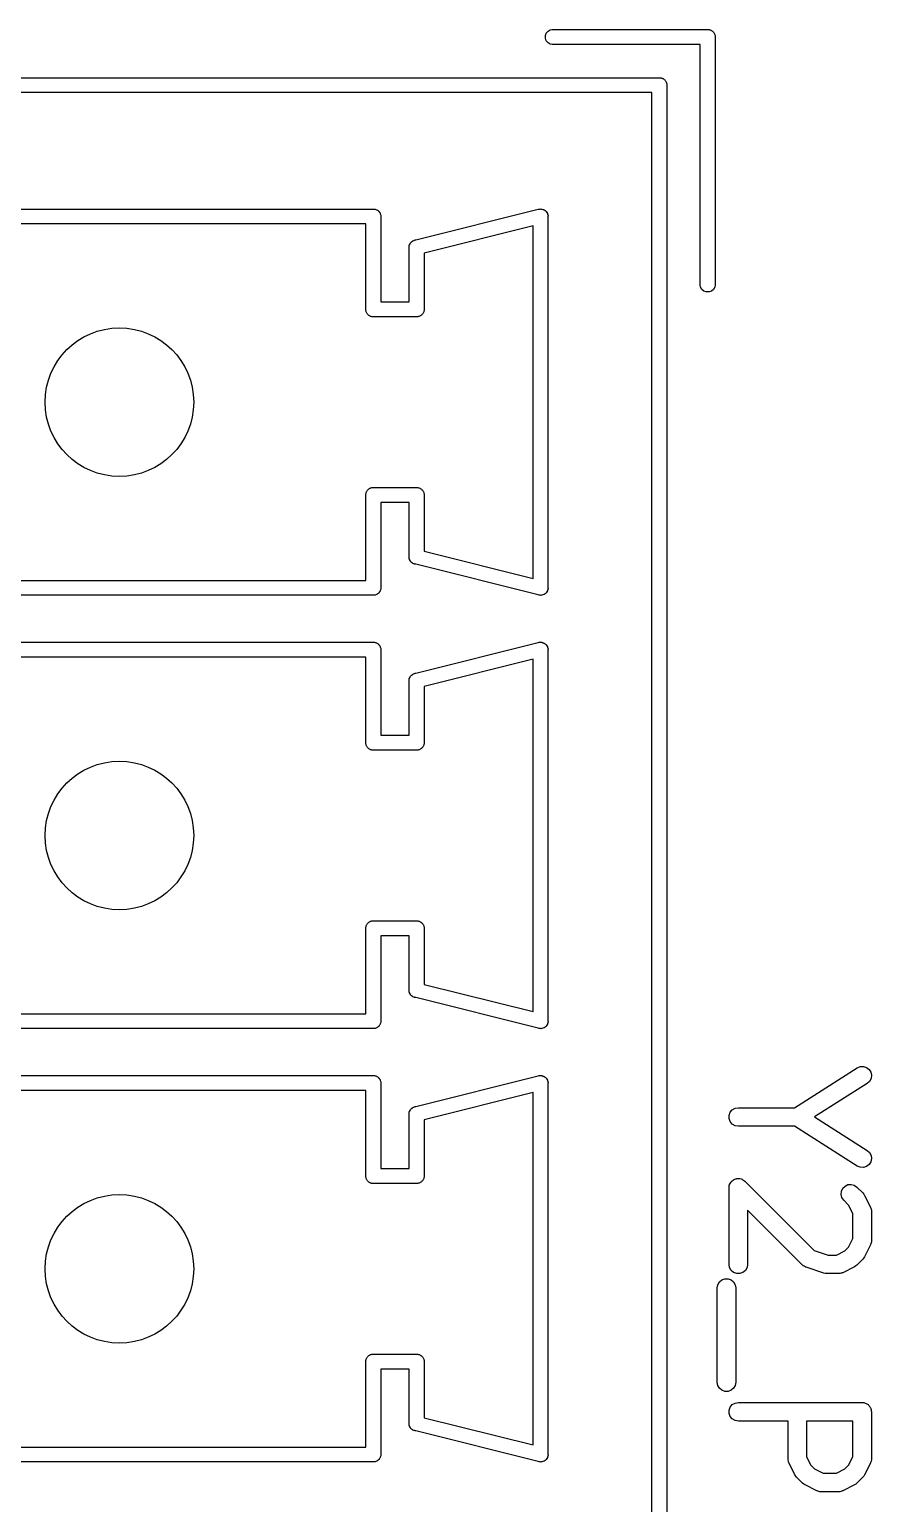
# Model space of a CAD drawing. Extents: x 84 to 159, y -171 to -32.
# Drawn here: x 105.7 to 112.5, y -87.25 to -75.35 of the extents above; entities that cross this region are included whole.
import ezdxf

# ---------------------------------------------------------------- set-up
doc = ezdxf.new("R2010")
doc.units = 0
doc.header["$MEASUREMENT"] = 0
doc.layers.add('BLACK', color=7, linetype='CONTINUOUS')

msp = doc.modelspace()

# ---------------------------------------------------------------- linework, layer by layer
at = {"layer": 'BLACK', "linetype": 'CONTINUOUS'}
for p, q in [((109.873, -75.3785), (109.887, -75.3623)), ((109.887, -75.3623), (109.905, -75.3517)), ((109.905, -75.3517), (109.921, -75.349)), ((109.921, -75.349), (111.181, -75.349)), ((111.181, -75.349), (111.187, -75.349)), ((111.181, -75.349), (111.181, -75.349)), ((111.187, -75.349), (111.192, -75.3508)), ((111.192, -75.3508), (111.197, -75.3517)), ((111.197, -75.3517), (111.201, -75.3544)), ((111.201, -75.3544), (111.206, -75.3562)), ((111.206, -75.3562), (111.211, -75.3597)), ((111.211, -75.3597), (111.215, -75.3623)), ((111.215, -75.3623), (111.219, -75.3664)), ((109.866, -75.3984), (109.873, -75.3785)), ((109.866, -75.4196), (109.866, -75.3984)), ((109.873, -75.4395), (109.866, -75.4196)), ((109.887, -75.4557), (109.873, -75.4395)), ((109.905, -75.4663), (109.887, -75.4557)), ((109.921, -75.469), (109.905, -75.4663)), ((111.116, -75.469), (109.921, -75.469)), ((111.116, -77.4142), (111.116, -75.469)), ((111.219, -75.3664), (111.223, -75.3698)), ((111.223, -75.3698), (111.225, -75.3745)), ((111.225, -75.3745), (111.229, -75.3785)), ((111.229, -75.3785), (111.231, -75.3835)), ((111.231, -75.3835), (111.233, -75.3882)), ((111.233, -75.3882), (111.234, -75.3934)), ((111.234, -75.3934), (111.236, -75.3984)), ((111.236, -75.3984), (111.236, -75.4037)), ((111.236, -75.4037), (111.236, -75.4038)), ((111.236, -75.4038), (111.236, -77.4142)), ((103.311, -75.739), (110.791, -75.739)), ((110.791, -75.739), (110.797, -75.739)), ((110.791, -75.739), (110.791, -75.739)), ((110.797, -75.739), (110.802, -75.7408)), ((110.802, -75.7408), (110.807, -75.7417)), ((110.807, -75.7417), (110.811, -75.7444)), ((110.811, -75.7444), (110.816, -75.7462)), ((110.816, -75.7462), (110.821, -75.7497)), ((110.821, -75.7497), (110.825, -75.7523)), ((110.825, -75.7523), (110.829, -75.7564)), ((110.829, -75.7564), (110.833, -75.7598)), ((110.833, -75.7598), (110.835, -75.7645)), ((110.835, -75.7645), (110.839, -75.7685)), ((110.839, -75.7685), (110.841, -75.7735)), ((110.841, -75.7735), (110.843, -75.7782)), ((110.843, -75.7782), (110.844, -75.7834)), ((110.844, -75.7834), (110.846, -75.7884)), ((110.846, -75.7884), (110.846, -75.7937)), ((110.846, -75.7937), (110.846, -75.7938)), ((110.846, -75.7938), (110.846, -105.424)), ((110.726, -75.859), (103.376, -75.859)), ((110.726, -105.359), (110.726, -75.859)), ((104.171, -76.799), (108.481, -76.799)), ((108.481, -76.799), (108.481, -76.799)), ((108.481, -76.799), (108.487, -76.799)), ((108.487, -76.799), (108.492, -76.8008)), ((108.492, -76.8008), (108.497, -76.8017)), ((108.497, -76.8017), (108.501, -76.8044)), ((108.501, -76.8044), (108.506, -76.8062)), ((108.506, -76.8062), (108.511, -76.8097)), ((108.511, -76.8097), (108.515, -76.8123)), ((108.515, -76.8123), (108.519, -76.8164)), ((108.519, -76.8164), (108.523, -76.8198)), ((108.523, -76.8198), (108.525, -76.8245)), ((108.525, -76.8245), (108.529, -76.8285)), ((108.529, -76.8285), (108.531, -76.8335)), ((108.531, -76.8335), (108.533, -76.8382)), ((108.533, -76.8382), (108.534, -76.8434)), ((108.534, -76.8434), (108.536, -76.8484)), ((108.536, -76.8484), (108.536, -76.8537)), ((108.536, -76.8537), (108.536, -76.8538)), ((108.536, -76.8538), (108.536, -77.549)), ((108.819, -77.049), (109.808, -76.8015)), ((109.808, -76.8015), (109.815, -76.799)), ((109.815, -76.799), (109.824, -76.799)), ((109.824, -76.799), (109.832, -76.7984)), ((109.832, -76.7984), (109.834, -76.799)), ((109.834, -76.799), (109.837, -76.799)), ((109.837, -76.799), (109.845, -76.8019)), ((109.845, -76.8019), (109.853, -76.8042)), ((109.853, -76.8042), (109.854, -76.8055)), ((109.854, -76.8055), (109.856, -76.8062)), ((109.856, -76.8062), (109.863, -76.8117)), ((109.863, -76.8117), (109.87, -76.8167)), ((109.87, -76.8167), (109.871, -76.8184)), ((109.871, -76.8184), (109.873, -76.8198)), ((109.873, -76.8198), (109.877, -76.8272)), ((109.877, -76.8272), (109.882, -76.8342)), ((109.882, -76.8342), (109.882, -76.8363)), ((109.882, -76.8363), (109.883, -76.8382)), ((109.883, -76.8382), (109.885, -76.8465)), ((109.885, -76.8465), (109.887, -76.8547)), ((109.887, -76.8547), (109.886, -76.8621)), ((109.886, -76.8621), (109.886, -79.8559)), ((108.416, -76.919), (104.236, -76.919)), ((108.416, -77.5984), (108.416, -76.919)), ((109.766, -76.9358), (108.886, -77.1558)), ((109.766, -79.7822), (109.766, -76.9358)), ((108.765, -77.1133), (108.766, -77.1059)), ((108.766, -77.1164), (108.765, -77.1133)), ((108.766, -77.1038), (108.767, -77.1007)), ((108.766, -77.1059), (108.766, -77.1038)), ((108.766, -77.549), (108.766, -77.1164)), ((108.767, -77.0922), (108.768, -77.0903)), ((108.767, -77.1007), (108.767, -77.0922)), ((108.768, -77.0903), (108.769, -77.0882)), ((108.769, -77.0882), (108.773, -77.0808)), ((108.773, -77.0808), (108.777, -77.0732)), ((108.777, -77.0732), (108.778, -77.0717)), ((108.778, -77.0717), (108.779, -77.0698)), ((108.779, -77.0698), (108.786, -77.0644)), ((108.786, -77.0644), (108.792, -77.0585)), ((108.792, -77.0585), (108.794, -77.0576)), ((108.794, -77.0576), (108.796, -77.0562)), ((108.796, -77.0562), (108.803, -77.0533)), ((108.803, -77.0533), (108.806, -77.0521)), ((108.806, -77.0521), (108.808, -77.0515)), ((108.808, -77.0515), (108.815, -77.049)), ((108.815, -77.049), (108.819, -77.049)), ((108.886, -77.1558), (108.886, -77.6142)), ((111.119, -77.4298), (111.116, -77.4142)), ((111.129, -77.4482), (111.119, -77.4298)), ((111.146, -77.4618), (111.129, -77.4482)), ((111.165, -77.469), (111.146, -77.4618)), ((111.187, -77.469), (111.165, -77.469)), ((111.206, -77.4618), (111.187, -77.469)), ((111.223, -77.4482), (111.206, -77.4618)), ((111.233, -77.4298), (111.223, -77.4482)), ((111.236, -77.4142), (111.233, -77.4298)), ((108.416, -77.6196), (108.416, -77.5984)), ((108.418, -77.6246), (108.416, -77.6196)), ((108.419, -77.6298), (108.418, -77.6246)), ((108.536, -77.549), (108.766, -77.549)), ((108.884, -77.6246), (108.883, -77.6298)), ((108.886, -77.6196), (108.884, -77.6246)), ((108.886, -77.6142), (108.886, -77.6143)), ((108.886, -77.6143), (108.886, -77.6196)), ((108.421, -77.6345), (108.419, -77.6298)), ((108.423, -77.6395), (108.421, -77.6345)), ((108.427, -77.6435), (108.423, -77.6395)), ((108.429, -77.6482), (108.427, -77.6435)), ((108.433, -77.6516), (108.429, -77.6482)), ((108.437, -77.6557), (108.433, -77.6516)), ((108.441, -77.6583), (108.437, -77.6557)), ((108.446, -77.6618), (108.441, -77.6583)), ((108.451, -77.6636), (108.446, -77.6618)), ((108.455, -77.6663), (108.451, -77.6636)), ((108.46, -77.6672), (108.455, -77.6663)), ((108.465, -77.669), (108.46, -77.6672)), ((108.471, -77.669), (108.465, -77.669)), ((108.831, -77.669), (108.471, -77.669)), ((108.471, -77.669), (108.471, -77.669)), ((108.837, -77.669), (108.831, -77.669)), ((108.831, -77.669), (108.831, -77.669)), ((108.842, -77.6672), (108.837, -77.669)), ((108.847, -77.6663), (108.842, -77.6672)), ((108.851, -77.6636), (108.847, -77.6663)), ((108.856, -77.6618), (108.851, -77.6636)), ((108.861, -77.6583), (108.856, -77.6618)), ((108.865, -77.6557), (108.861, -77.6583)), ((108.869, -77.6516), (108.865, -77.6557)), ((108.873, -77.6482), (108.869, -77.6516)), ((108.875, -77.6435), (108.873, -77.6482)), ((108.879, -77.6395), (108.875, -77.6435)), ((108.881, -77.6345), (108.879, -77.6395)), ((108.883, -77.6298), (108.881, -77.6345)), ((108.446, -79.0562), (108.451, -79.0544)), ((108.451, -79.0544), (108.455, -79.0517)), ((108.455, -79.0517), (108.46, -79.0508)), ((108.46, -79.0508), (108.465, -79.049)), ((108.465, -79.049), (108.471, -79.049)), ((108.471, -79.049), (108.471, -79.049)), ((108.471, -79.049), (108.831, -79.049)), ((108.831, -79.049), (108.831, -79.049)), ((108.831, -79.049), (108.837, -79.049)), ((108.837, -79.049), (108.842, -79.0508)), ((108.842, -79.0508), (108.847, -79.0517)), ((108.847, -79.0517), (108.851, -79.0544)), ((108.851, -79.0544), (108.856, -79.0562)), ((108.416, -79.0984), (108.418, -79.0934)), ((108.416, -79.1037), (108.416, -79.0984)), ((108.416, -79.1038), (108.416, -79.1037)), ((108.416, -79.799), (108.416, -79.1038)), ((108.418, -79.0934), (108.419, -79.0882)), ((108.419, -79.0882), (108.421, -79.0835)), ((108.421, -79.0835), (108.423, -79.0785)), ((108.423, -79.0785), (108.427, -79.0745)), ((108.427, -79.0745), (108.429, -79.0698)), ((108.429, -79.0698), (108.433, -79.0664)), ((108.433, -79.0664), (108.437, -79.0623)), ((108.437, -79.0623), (108.441, -79.0597)), ((108.441, -79.0597), (108.446, -79.0562)), ((108.766, -79.169), (108.536, -79.169)), ((108.536, -79.169), (108.536, -79.8642)), ((108.766, -79.6016), (108.766, -79.169)), ((108.856, -79.0562), (108.861, -79.0597)), ((108.861, -79.0597), (108.865, -79.0623)), ((108.865, -79.0623), (108.869, -79.0664)), ((108.869, -79.0664), (108.873, -79.0698)), ((108.873, -79.0698), (108.875, -79.0745)), ((108.875, -79.0745), (108.879, -79.0785)), ((108.879, -79.0785), (108.881, -79.0835)), ((108.881, -79.0835), (108.883, -79.0882)), ((108.883, -79.0882), (108.884, -79.0934)), ((108.884, -79.0934), (108.886, -79.0984)), ((108.886, -79.0984), (108.886, -79.1037)), ((108.886, -79.1037), (108.886, -79.1038)), ((108.886, -79.1038), (108.886, -79.5622)), ((108.765, -79.6047), (108.766, -79.6016)), ((108.766, -79.6121), (108.765, -79.6047)), ((108.766, -79.6142), (108.766, -79.6121)), ((108.767, -79.6173), (108.766, -79.6142)), ((108.767, -79.6258), (108.767, -79.6173)), ((108.768, -79.6277), (108.767, -79.6258)), ((108.769, -79.6298), (108.768, -79.6277)), ((108.773, -79.6372), (108.769, -79.6298)), ((108.777, -79.6448), (108.773, -79.6372)), ((108.778, -79.6463), (108.777, -79.6448)), ((108.779, -79.6482), (108.778, -79.6463)), ((108.786, -79.6536), (108.779, -79.6482)), ((108.886, -79.5622), (109.766, -79.7822)), ((108.792, -79.6595), (108.786, -79.6536)), ((108.794, -79.6604), (108.792, -79.6595)), ((108.796, -79.6618), (108.794, -79.6604)), ((108.804, -79.6647), (108.796, -79.6618)), ((108.806, -79.6659), (108.804, -79.6647)), ((108.808, -79.6665), (108.806, -79.6659)), ((108.815, -79.669), (108.808, -79.6665)), ((108.819, -79.669), (108.815, -79.669)), ((109.808, -79.9165), (108.819, -79.669)), ((104.236, -79.799), (108.416, -79.799)), ((108.531, -79.8845), (108.529, -79.8895)), ((108.533, -79.8798), (108.531, -79.8845)), ((108.534, -79.8746), (108.533, -79.8798)), ((108.536, -79.8696), (108.534, -79.8746)), ((108.536, -79.8642), (108.536, -79.8643)), ((108.536, -79.8643), (108.536, -79.8696)), ((109.882, -79.8838), (109.877, -79.8908)), ((109.883, -79.8798), (109.882, -79.8817)), ((109.882, -79.8817), (109.882, -79.8838)), ((109.885, -79.8715), (109.883, -79.8798)), ((109.887, -79.8633), (109.885, -79.8715)), ((109.886, -79.8559), (109.887, -79.8633)), ((108.481, -79.919), (104.171, -79.919)), ((108.487, -79.919), (108.481, -79.919)), ((108.481, -79.919), (108.481, -79.919)), ((108.492, -79.9172), (108.487, -79.919)), ((108.497, -79.9163), (108.492, -79.9172)), ((108.501, -79.9136), (108.497, -79.9163)), ((108.506, -79.9118), (108.501, -79.9136)), ((108.511, -79.9083), (108.506, -79.9118)), ((108.515, -79.9057), (108.511, -79.9083)), ((108.519, -79.9016), (108.515, -79.9057)), ((108.523, -79.8982), (108.519, -79.9016)), ((108.525, -79.8935), (108.523, -79.8982)), ((108.529, -79.8895), (108.525, -79.8935)), ((109.815, -79.919), (109.808, -79.9165)), ((109.824, -79.919), (109.815, -79.919)), ((109.832, -79.9196), (109.824, -79.919)), ((109.834, -79.919), (109.832, -79.9196)), ((109.837, -79.919), (109.834, -79.919)), ((109.845, -79.9161), (109.837, -79.919)), ((109.853, -79.9138), (109.845, -79.9161)), ((109.854, -79.9125), (109.853, -79.9138)), ((109.856, -79.9118), (109.854, -79.9125)), ((109.863, -79.9063), (109.856, -79.9118)), ((109.87, -79.9013), (109.863, -79.9063)), ((109.871, -79.8996), (109.87, -79.9013)), ((109.873, -79.8982), (109.871, -79.8996)), ((109.877, -79.8908), (109.873, -79.8982)), ((104.171, -80.299), (108.481, -80.299)), ((108.481, -80.299), (108.481, -80.299)), ((108.481, -80.299), (108.487, -80.299)), ((108.487, -80.299), (108.492, -80.3008)), ((108.492, -80.3008), (108.497, -80.3017)), ((108.497, -80.3017), (108.501, -80.3044)), ((108.501, -80.3044), (108.506, -80.3062)), ((108.506, -80.3062), (108.511, -80.3097)), ((108.511, -80.3097), (108.515, -80.3123)), ((108.515, -80.3123), (108.519, -80.3164)), ((108.519, -80.3164), (108.523, -80.3198)), ((108.523, -80.3198), (108.525, -80.3245)), ((108.525, -80.3245), (108.529, -80.3285)), ((108.529, -80.3285), (108.531, -80.3335)), ((108.531, -80.3335), (108.533, -80.3382)), ((108.533, -80.3382), (108.534, -80.3434)), ((108.534, -80.3434), (108.536, -80.3484)), ((108.536, -80.3484), (108.536, -80.3537)), ((108.536, -80.3537), (108.536, -80.3538)), ((108.536, -80.3538), (108.536, -81.049)), ((108.819, -80.549), (109.808, -80.3015)), ((109.808, -80.3015), (109.815, -80.299)), ((109.815, -80.299), (109.824, -80.299)), ((109.824, -80.299), (109.832, -80.2984)), ((109.832, -80.2984), (109.834, -80.299)), ((109.834, -80.299), (109.837, -80.299)), ((109.837, -80.299), (109.845, -80.3019)), ((109.845, -80.3019), (109.853, -80.3042)), ((109.853, -80.3042), (109.854, -80.3055)), ((109.854, -80.3055), (109.856, -80.3062)), ((109.856, -80.3062), (109.863, -80.3117)), ((109.863, -80.3117), (109.87, -80.3167)), ((109.87, -80.3167), (109.871, -80.3184)), ((109.871, -80.3184), (109.873, -80.3198)), ((109.873, -80.3198), (109.877, -80.3272)), ((109.877, -80.3272), (109.882, -80.3342)), ((109.882, -80.3342), (109.882, -80.3363)), ((109.882, -80.3363), (109.883, -80.3382)), ((109.883, -80.3382), (109.885, -80.3465)), ((109.885, -80.3465), (109.887, -80.3547)), ((109.887, -80.3547), (109.886, -80.3621)), ((109.886, -80.3621), (109.886, -83.3559)), ((108.416, -80.419), (104.236, -80.419)), ((108.416, -81.0984), (108.416, -80.419)), ((109.766, -80.4358), (108.886, -80.6558)), ((109.766, -83.2822), (109.766, -80.4358)), ((108.766, -80.6038), (108.767, -80.6007)), ((108.767, -80.5922), (108.768, -80.5903)), ((108.767, -80.6007), (108.767, -80.5922)), ((108.768, -80.5903), (108.769, -80.5882)), ((108.769, -80.5882), (108.773, -80.5808)), ((108.773, -80.5808), (108.777, -80.5732)), ((108.777, -80.5732), (108.778, -80.5717)), ((108.778, -80.5717), (108.779, -80.5698)), ((108.779, -80.5698), (108.786, -80.5644)), ((108.786, -80.5644), (108.792, -80.5585)), ((108.792, -80.5585), (108.794, -80.5576)), ((108.794, -80.5576), (108.796, -80.5562)), ((108.796, -80.5562), (108.803, -80.5533)), ((108.803, -80.5533), (108.806, -80.5521)), ((108.806, -80.5521), (108.808, -80.5515)), ((108.808, -80.5515), (108.815, -80.549)), ((108.815, -80.549), (108.819, -80.549)), ((108.765, -80.6133), (108.766, -80.6059)), ((108.766, -80.6164), (108.765, -80.6133)), ((108.766, -80.6059), (108.766, -80.6038)), ((108.766, -81.049), (108.766, -80.6164)), ((108.886, -80.6558), (108.886, -81.1142)), ((108.536, -81.049), (108.766, -81.049)), ((108.416, -81.1196), (108.416, -81.0984)), ((108.418, -81.1246), (108.416, -81.1196)), ((108.419, -81.1298), (108.418, -81.1246)), ((108.421, -81.1345), (108.419, -81.1298)), ((108.423, -81.1395), (108.421, -81.1345)), ((108.427, -81.1435), (108.423, -81.1395)), ((108.429, -81.1482), (108.427, -81.1435)), ((108.433, -81.1516), (108.429, -81.1482)), ((108.437, -81.1557), (108.433, -81.1516)), ((108.441, -81.1583), (108.437, -81.1557)), ((108.446, -81.1618), (108.441, -81.1583)), ((108.451, -81.1636), (108.446, -81.1618)), ((108.455, -81.1663), (108.451, -81.1636)), ((108.46, -81.1672), (108.455, -81.1663)), ((108.465, -81.169), (108.46, -81.1672)), ((108.471, -81.169), (108.465, -81.169)), ((108.831, -81.169), (108.471, -81.169)), ((108.471, -81.169), (108.471, -81.169)), ((108.837, -81.169), (108.831, -81.169)), ((108.831, -81.169), (108.831, -81.169)), ((108.842, -81.1672), (108.837, -81.169)), ((108.847, -81.1663), (108.842, -81.1672)), ((108.851, -81.1636), (108.847, -81.1663)), ((108.856, -81.1618), (108.851, -81.1636)), ((108.861, -81.1583), (108.856, -81.1618)), ((108.865, -81.1557), (108.861, -81.1583)), ((108.869, -81.1516), (108.865, -81.1557)), ((108.873, -81.1482), (108.869, -81.1516)), ((108.875, -81.1435), (108.873, -81.1482)), ((108.879, -81.1395), (108.875, -81.1435)), ((108.881, -81.1345), (108.879, -81.1395)), ((108.883, -81.1298), (108.881, -81.1345)), ((108.884, -81.1246), (108.883, -81.1298)), ((108.886, -81.1196), (108.884, -81.1246)), ((108.886, -81.1142), (108.886, -81.1143)), ((108.886, -81.1143), (108.886, -81.1196)), ((108.416, -82.5984), (108.418, -82.5934)), ((108.416, -82.6037), (108.416, -82.5984)), ((108.416, -82.6038), (108.416, -82.6037)), ((108.416, -83.299), (108.416, -82.6038)), ((108.418, -82.5934), (108.419, -82.5882)), ((108.419, -82.5882), (108.421, -82.5835)), ((108.421, -82.5835), (108.423, -82.5785)), ((108.423, -82.5785), (108.427, -82.5745)), ((108.427, -82.5745), (108.429, -82.5698)), ((108.429, -82.5698), (108.433, -82.5664)), ((108.433, -82.5664), (108.437, -82.5623)), ((108.437, -82.5623), (108.441, -82.5597)), ((108.441, -82.5597), (108.446, -82.5562)), ((108.446, -82.5562), (108.451, -82.5544)), ((108.451, -82.5544), (108.455, -82.5517)), ((108.455, -82.5517), (108.46, -82.5508)), ((108.46, -82.5508), (108.465, -82.549)), ((108.465, -82.549), (108.471, -82.549)), ((108.471, -82.549), (108.471, -82.549)), ((108.471, -82.549), (108.831, -82.549)), ((108.831, -82.549), (108.831, -82.549)), ((108.831, -82.549), (108.837, -82.549)), ((108.837, -82.549), (108.842, -82.5508)), ((108.842, -82.5508), (108.847, -82.5517)), ((108.847, -82.5517), (108.851, -82.5544)), ((108.851, -82.5544), (108.856, -82.5562)), ((108.856, -82.5562), (108.861, -82.5597)), ((108.861, -82.5597), (108.865, -82.5623)), ((108.865, -82.5623), (108.869, -82.5664)), ((108.869, -82.5664), (108.873, -82.5698)), ((108.873, -82.5698), (108.875, -82.5745)), ((108.875, -82.5745), (108.879, -82.5785)), ((108.879, -82.5785), (108.881, -82.5835)), ((108.881, -82.5835), (108.883, -82.5882)), ((108.883, -82.5882), (108.884, -82.5934)), ((108.884, -82.5934), (108.886, -82.5984)), ((108.886, -82.5984), (108.886, -82.6037)), ((108.886, -82.6037), (108.886, -82.6038)), ((108.886, -82.6038), (108.886, -83.0622)), ((108.766, -82.669), (108.536, -82.669)), ((108.536, -82.669), (108.536, -83.3642)), ((108.766, -83.1016), (108.766, -82.669)), ((108.765, -83.1047), (108.766, -83.1016)), ((108.886, -83.0622), (109.766, -83.2822)), ((108.766, -83.1121), (108.765, -83.1047)), ((108.766, -83.1142), (108.766, -83.1121)), ((108.767, -83.1173), (108.766, -83.1142)), ((108.767, -83.1258), (108.767, -83.1173)), ((108.768, -83.1277), (108.767, -83.1258)), ((108.769, -83.1298), (108.768, -83.1277)), ((108.773, -83.1372), (108.769, -83.1298)), ((108.777, -83.1448), (108.773, -83.1372)), ((108.778, -83.1463), (108.777, -83.1448)), ((108.779, -83.1482), (108.778, -83.1463)), ((108.786, -83.1536), (108.779, -83.1482)), ((108.792, -83.1595), (108.786, -83.1536)), ((108.794, -83.1604), (108.792, -83.1595)), ((108.796, -83.1618), (108.794, -83.1604)), ((108.804, -83.1647), (108.796, -83.1618)), ((108.806, -83.1659), (108.804, -83.1647)), ((108.808, -83.1665), (108.806, -83.1659)), ((108.815, -83.169), (108.808, -83.1665)), ((108.819, -83.169), (108.815, -83.169)), ((109.808, -83.4165), (108.819, -83.169)), ((104.236, -83.299), (108.416, -83.299)), ((108.481, -83.419), (104.171, -83.419)), ((108.487, -83.419), (108.481, -83.419)), ((108.481, -83.419), (108.481, -83.419)), ((108.492, -83.4172), (108.487, -83.419)), ((108.497, -83.4163), (108.492, -83.4172)), ((108.501, -83.4136), (108.497, -83.4163)), ((108.506, -83.4118), (108.501, -83.4136)), ((108.511, -83.4083), (108.506, -83.4118)), ((108.515, -83.4057), (108.511, -83.4083)), ((108.519, -83.4016), (108.515, -83.4057)), ((108.523, -83.3982), (108.519, -83.4016)), ((108.525, -83.3935), (108.523, -83.3982)), ((108.529, -83.3895), (108.525, -83.3935)), ((108.531, -83.3845), (108.529, -83.3895)), ((108.533, -83.3798), (108.531, -83.3845)), ((108.534, -83.3746), (108.533, -83.3798)), ((108.536, -83.3696), (108.534, -83.3746)), ((108.536, -83.3642), (108.536, -83.3643)), ((108.536, -83.3643), (108.536, -83.3696)), ((109.815, -83.419), (109.808, -83.4165)), ((109.824, -83.419), (109.815, -83.419)), ((109.832, -83.4196), (109.824, -83.419)), ((109.834, -83.419), (109.832, -83.4196)), ((109.837, -83.419), (109.834, -83.419)), ((109.845, -83.4161), (109.837, -83.419)), ((109.853, -83.4138), (109.845, -83.4161)), ((109.854, -83.4125), (109.853, -83.4138)), ((109.856, -83.4118), (109.854, -83.4125)), ((109.863, -83.4063), (109.856, -83.4118)), ((109.87, -83.4013), (109.863, -83.4063)), ((109.871, -83.3996), (109.87, -83.4013)), ((109.873, -83.3982), (109.871, -83.3996)), ((109.877, -83.3908), (109.873, -83.3982)), ((109.882, -83.3838), (109.877, -83.3908)), ((109.883, -83.3798), (109.882, -83.3817)), ((109.882, -83.3817), (109.882, -83.3838)), ((109.885, -83.3715), (109.883, -83.3798)), ((109.887, -83.3633), (109.885, -83.3715)), ((109.886, -83.3559), (109.887, -83.3633)), ((104.171, -83.799), (108.481, -83.799)), ((108.481, -83.799), (108.481, -83.799)), ((108.481, -83.799), (108.487, -83.799)), ((108.487, -83.799), (108.492, -83.8008)), ((108.492, -83.8008), (108.497, -83.8017)), ((108.497, -83.8017), (108.501, -83.8044)), ((108.501, -83.8044), (108.506, -83.8062)), ((108.506, -83.8062), (108.511, -83.8097)), ((108.511, -83.8097), (108.515, -83.8123)), ((108.515, -83.8123), (108.519, -83.8164)), ((108.519, -83.8164), (108.523, -83.8198)), ((108.819, -84.049), (109.808, -83.8015)), ((109.808, -83.8015), (109.815, -83.799)), ((109.815, -83.799), (109.824, -83.799)), ((109.824, -83.799), (109.832, -83.7984)), ((109.832, -83.7984), (109.834, -83.799)), ((109.834, -83.799), (109.837, -83.799)), ((109.837, -83.799), (109.845, -83.8019)), ((109.845, -83.8019), (109.853, -83.8042)), ((109.853, -83.8042), (109.854, -83.8055)), ((109.854, -83.8055), (109.856, -83.8062)), ((109.856, -83.8062), (109.863, -83.8117)), ((109.863, -83.8117), (109.87, -83.8167)), ((109.87, -83.8167), (109.871, -83.8184)), ((111.878, -84.0578), (112.383, -83.7362)), ((112.383, -83.7362), (112.407, -83.7262)), ((112.407, -83.7262), (112.433, -83.7251)), ((112.433, -83.7251), (112.458, -83.733)), ((112.458, -83.733), (112.479, -83.7488)), ((112.479, -83.7488), (112.493, -83.7708)), ((112.493, -83.7708), (112.499, -83.7962)), ((112.499, -83.7962), (112.495, -83.8221)), ((108.416, -83.919), (104.236, -83.919)), ((108.416, -84.5984), (108.416, -83.919)), ((108.523, -83.8198), (108.525, -83.8245)), ((108.525, -83.8245), (108.529, -83.8285)), ((108.529, -83.8285), (108.531, -83.8335)), ((108.531, -83.8335), (108.533, -83.8382)), ((108.533, -83.8382), (108.534, -83.8434)), ((108.534, -83.8434), (108.536, -83.8484)), ((108.536, -83.8484), (108.536, -83.8537)), ((108.536, -83.8537), (108.536, -83.8538)), ((108.536, -83.8538), (108.536, -84.549)), ((109.766, -83.9358), (108.886, -84.1558)), ((109.766, -86.7822), (109.766, -83.9358)), ((109.871, -83.8184), (109.873, -83.8198)), ((109.873, -83.8198), (109.877, -83.8272)), ((109.877, -83.8272), (109.882, -83.8342)), ((109.882, -83.8342), (109.882, -83.8363)), ((109.882, -83.8363), (109.883, -83.8382)), ((109.883, -83.8382), (109.885, -83.8465)), ((109.885, -83.8465), (109.887, -83.8547)), ((109.887, -83.8547), (109.886, -83.8621)), ((109.886, -83.8621), (109.886, -86.8559)), ((112.464, -83.8627), (112.04, -84.1328)), ((112.483, -83.8452), (112.464, -83.8627)), ((112.495, -83.8221), (112.483, -83.8452)), ((108.796, -84.0562), (108.803, -84.0533)), ((108.803, -84.0533), (108.806, -84.0521)), ((108.806, -84.0521), (108.808, -84.0515)), ((108.808, -84.0515), (108.815, -84.049)), ((108.815, -84.049), (108.819, -84.049)), ((108.765, -84.1133), (108.766, -84.1059)), ((108.766, -84.1164), (108.765, -84.1133)), ((108.766, -84.1038), (108.767, -84.1007)), ((108.766, -84.1059), (108.766, -84.1038)), ((108.766, -84.549), (108.766, -84.1164)), ((108.767, -84.0922), (108.768, -84.0903)), ((108.767, -84.1007), (108.767, -84.0922)), ((108.768, -84.0903), (108.769, -84.0882)), ((108.769, -84.0882), (108.773, -84.0808)), ((108.773, -84.0808), (108.777, -84.0732)), ((108.777, -84.0732), (108.778, -84.0717)), ((108.778, -84.0717), (108.779, -84.0698)), ((108.779, -84.0698), (108.786, -84.0644)), ((108.786, -84.0644), (108.792, -84.0585)), ((108.792, -84.0585), (108.794, -84.0576)), ((108.794, -84.0576), (108.796, -84.0562)), ((108.886, -84.1558), (108.886, -84.6142)), ((111.35, -84.1198), (111.359, -84.0953)), ((111.35, -84.1458), (111.35, -84.1198)), ((111.359, -84.1703), (111.35, -84.1458)), ((111.359, -84.0953), (111.375, -84.0754)), ((111.375, -84.1903), (111.359, -84.1703)), ((111.375, -84.0754), (111.398, -84.0623)), ((111.398, -84.0623), (111.424, -84.0578)), ((111.424, -84.0578), (111.878, -84.0578)), ((112.04, -84.1328), (112.464, -84.4029)), ((111.398, -84.2033), (111.375, -84.1903)), ((111.424, -84.2078), (111.398, -84.2033)), ((111.878, -84.2078), (111.424, -84.2078)), ((112.383, -84.5294), (111.878, -84.2078)), ((112.464, -84.4029), (112.483, -84.4205)), ((112.407, -84.5394), (112.383, -84.5294)), ((112.479, -84.5168), (112.458, -84.5327)), ((112.493, -84.4948), (112.479, -84.5168)), ((112.483, -84.4205), (112.495, -84.4436)), ((112.499, -84.4694), (112.493, -84.4948)), ((112.495, -84.4436), (112.499, -84.4694)), ((108.416, -84.6196), (108.416, -84.5984)), ((108.418, -84.6246), (108.416, -84.6196)), ((108.419, -84.6298), (108.418, -84.6246)), ((108.421, -84.6345), (108.419, -84.6298)), ((108.423, -84.6395), (108.421, -84.6345)), ((108.427, -84.6435), (108.423, -84.6395)), ((108.429, -84.6482), (108.427, -84.6435)), ((108.433, -84.6516), (108.429, -84.6482)), ((108.536, -84.549), (108.766, -84.549)), ((108.873, -84.6482), (108.869, -84.6516)), ((108.875, -84.6435), (108.873, -84.6482)), ((108.879, -84.6395), (108.875, -84.6435)), ((108.881, -84.6345), (108.879, -84.6395)), ((108.883, -84.6298), (108.881, -84.6345)), ((108.884, -84.6246), (108.883, -84.6298)), ((108.886, -84.6196), (108.884, -84.6246)), ((108.886, -84.6142), (108.886, -84.6143)), ((108.886, -84.6143), (108.886, -84.6196)), ((111.366, -84.656), (111.374, -84.6497)), ((111.374, -84.6497), (111.381, -84.6428)), ((111.381, -84.6428), (111.384, -84.6414)), ((111.384, -84.6414), (111.386, -84.6393)), ((111.386, -84.6393), (111.395, -84.6359)), ((111.395, -84.6359), (111.404, -84.6318)), ((111.404, -84.6318), (111.407, -84.6315)), ((111.407, -84.6315), (111.411, -84.6304)), ((111.411, -84.6304), (111.42, -84.6304)), ((111.42, -84.6304), (111.43, -84.6295)), ((111.43, -84.6295), (111.433, -84.6304)), ((111.433, -84.6304), (111.437, -84.6304)), ((111.437, -84.6304), (111.446, -84.6337)), ((111.446, -84.6337), (111.455, -84.6363)), ((111.455, -84.6363), (111.458, -84.6382)), ((111.458, -84.6382), (111.461, -84.6393)), ((111.461, -84.6393), (111.469, -84.6456)), ((111.469, -84.6456), (111.477, -84.6512)), ((111.477, -84.6512), (112.036, -85.2101)), ((112.433, -84.5405), (112.407, -84.5394)), ((112.458, -84.5327), (112.433, -84.5405)), ((108.437, -84.6557), (108.433, -84.6516)), ((108.441, -84.6583), (108.437, -84.6557)), ((108.446, -84.6618), (108.441, -84.6583)), ((108.451, -84.6636), (108.446, -84.6618)), ((108.455, -84.6663), (108.451, -84.6636)), ((108.46, -84.6672), (108.455, -84.6663)), ((108.465, -84.669), (108.46, -84.6672)), ((108.471, -84.669), (108.465, -84.669)), ((108.831, -84.669), (108.471, -84.669)), ((108.471, -84.669), (108.471, -84.669)), ((108.837, -84.669), (108.831, -84.669)), ((108.831, -84.669), (108.831, -84.669)), ((108.842, -84.6672), (108.837, -84.669)), ((108.847, -84.6663), (108.842, -84.6672)), ((108.851, -84.6636), (108.847, -84.6663)), ((108.856, -84.6618), (108.851, -84.6636)), ((108.861, -84.6583), (108.856, -84.6618)), ((108.865, -84.6557), (108.861, -84.6583)), ((108.869, -84.6516), (108.865, -84.6557)), ((111.349, -84.7042), (111.35, -84.6946)), ((111.349, -85.3233), (111.349, -84.7042)), ((111.35, -84.6946), (111.351, -84.6848)), ((111.351, -84.6848), (111.353, -84.6818)), ((111.353, -84.6786), (111.358, -84.6701)), ((111.353, -84.6818), (111.353, -84.6786)), ((111.358, -84.6701), (111.362, -84.6612)), ((111.362, -84.6612), (111.365, -84.6589)), ((111.365, -84.6589), (111.366, -84.656)), ((112.254, -84.7584), (112.256, -84.7324)), ((112.26, -84.7836), (112.254, -84.7584)), ((112.256, -84.7324), (112.267, -84.7088)), ((112.267, -84.7088), (112.285, -84.6904)), ((112.285, -84.6904), (112.309, -84.6794)), ((112.309, -84.6794), (112.335, -84.6771)), ((112.335, -84.6771), (112.36, -84.6839)), ((112.36, -84.6839), (112.381, -84.6988)), ((112.381, -84.6988), (112.429, -84.7464)), ((112.429, -84.7464), (112.436, -84.7563)), ((112.436, -84.7563), (112.443, -84.7659)), ((112.443, -84.7659), (112.491, -84.8612)), ((111.942, -85.3287), (111.499, -84.8853)), ((111.499, -84.8853), (111.499, -85.3233)), ((112.275, -84.8049), (112.26, -84.7836)), ((112.314, -84.8439), (112.275, -84.8049)), ((112.349, -84.9124), (112.314, -84.8439)), ((112.491, -84.8612), (112.492, -84.8653)), ((112.492, -84.8653), (112.494, -84.8691)), ((112.494, -84.8691), (112.496, -84.8777)), ((112.496, -84.8777), (112.498, -84.8861)), ((112.498, -84.8861), (112.498, -84.8905)), ((112.349, -85.1151), (112.349, -84.9124)), ((112.498, -84.8905), (112.499, -84.8947)), ((112.499, -84.8947), (112.499, -85.1328)), ((112.314, -85.1836), (112.349, -85.1151)), ((112.036, -85.2101), (112.15, -85.2483)), ((112.215, -85.2483), (112.284, -85.214)), ((112.284, -85.214), (112.314, -85.1836)), ((112.491, -85.1663), (112.443, -85.2616)), ((112.492, -85.1622), (112.491, -85.1663)), ((112.494, -85.1585), (112.492, -85.1622)), ((112.496, -85.1498), (112.494, -85.1585)), ((112.498, -85.1414), (112.496, -85.1498)), ((112.499, -85.1328), (112.498, -85.1371)), ((112.498, -85.1371), (112.498, -85.1414)), ((111.353, -85.3489), (111.349, -85.3233)), ((111.366, -85.3715), (111.353, -85.3489)), ((111.494, -85.3489), (111.481, -85.3715)), ((111.499, -85.3233), (111.494, -85.3489)), ((111.946, -85.3312), (111.942, -85.3287)), ((111.948, -85.3344), (111.946, -85.3312)), ((111.956, -85.3386), (111.948, -85.3344)), ((111.963, -85.3436), (111.956, -85.3386)), ((111.968, -85.3448), (111.963, -85.3436)), ((111.971, -85.3468), (111.968, -85.3448)), ((112.114, -85.3944), (111.971, -85.3468)), ((112.15, -85.2483), (112.215, -85.2483)), ((112.362, -85.3427), (112.267, -85.3904)), ((112.372, -85.3356), (112.362, -85.3427)), ((112.381, -85.3287), (112.372, -85.3356)), ((112.429, -85.2811), (112.381, -85.3287)), ((112.436, -85.2712), (112.429, -85.2811)), ((112.443, -85.2616), (112.436, -85.2712)), ((111.258, -85.4881), (111.271, -85.4656)), ((111.271, -85.4656), (111.291, -85.4488)), ((111.291, -85.4488), (111.315, -85.4399)), ((111.315, -85.4399), (111.341, -85.4399)), ((111.341, -85.4399), (111.366, -85.4488)), ((111.386, -85.3882), (111.366, -85.3715)), ((111.366, -85.4488), (111.386, -85.4656)), ((111.411, -85.3971), (111.386, -85.3882)), ((111.386, -85.4656), (111.399, -85.4881)), ((111.437, -85.3971), (111.411, -85.3971)), ((111.461, -85.3882), (111.437, -85.3971)), ((111.481, -85.3715), (111.461, -85.3882)), ((112.126, -85.3962), (112.114, -85.3944)), ((112.138, -85.3983), (112.126, -85.3962)), ((112.233, -85.3983), (112.138, -85.3983)), ((112.237, -85.3975), (112.233, -85.3983)), ((112.242, -85.3978), (112.237, -85.3975)), ((112.25, -85.3953), (112.242, -85.3978)), ((112.259, -85.3938), (112.25, -85.3953)), ((112.263, -85.3916), (112.259, -85.3938)), ((112.267, -85.3904), (112.263, -85.3916)), ((111.253, -85.5138), (111.258, -85.4881)), ((111.253, -86.2757), (111.253, -85.5138)), ((111.399, -85.4881), (111.403, -85.5138)), ((111.403, -85.5138), (111.403, -86.2757)), ((108.421, -86.0835), (108.423, -86.0785)), ((108.423, -86.0785), (108.427, -86.0745)), ((108.427, -86.0745), (108.429, -86.0698)), ((108.429, -86.0698), (108.433, -86.0664)), ((108.433, -86.0664), (108.437, -86.0623)), ((108.437, -86.0623), (108.441, -86.0597)), ((108.441, -86.0597), (108.446, -86.0562)), ((108.446, -86.0562), (108.451, -86.0544)), ((108.451, -86.0544), (108.455, -86.0517)), ((108.455, -86.0517), (108.46, -86.0508)), ((108.46, -86.0508), (108.465, -86.049)), ((108.465, -86.049), (108.471, -86.049)), ((108.471, -86.049), (108.471, -86.049)), ((108.471, -86.049), (108.831, -86.049)), ((108.831, -86.049), (108.831, -86.049)), ((108.831, -86.049), (108.837, -86.049)), ((108.837, -86.049), (108.842, -86.0508)), ((108.842, -86.0508), (108.847, -86.0517)), ((108.847, -86.0517), (108.851, -86.0544)), ((108.851, -86.0544), (108.856, -86.0562)), ((108.856, -86.0562), (108.861, -86.0597)), ((108.861, -86.0597), (108.865, -86.0623)), ((108.865, -86.0623), (108.869, -86.0664)), ((108.869, -86.0664), (108.873, -86.0698)), ((108.873, -86.0698), (108.875, -86.0745)), ((108.875, -86.0745), (108.879, -86.0785)), ((108.879, -86.0785), (108.881, -86.0835)), ((108.416, -86.0984), (108.418, -86.0934)), ((108.416, -86.1037), (108.416, -86.0984)), ((108.416, -86.1038), (108.416, -86.1037)), ((108.416, -86.799), (108.416, -86.1038)), ((108.418, -86.0934), (108.419, -86.0882)), ((108.419, -86.0882), (108.421, -86.0835)), ((108.766, -86.169), (108.536, -86.169)), ((108.536, -86.169), (108.536, -86.8642)), ((108.766, -86.6016), (108.766, -86.169)), ((108.881, -86.0835), (108.883, -86.0882)), ((108.883, -86.0882), (108.884, -86.0934)), ((108.884, -86.0934), (108.886, -86.0984)), ((108.886, -86.0984), (108.886, -86.1037)), ((108.886, -86.1037), (108.886, -86.1038)), ((108.886, -86.1038), (108.886, -86.5622)), ((111.258, -86.3013), (111.253, -86.2757)), ((111.271, -86.3239), (111.258, -86.3013)), ((111.399, -86.3013), (111.386, -86.3239)), ((111.403, -86.2757), (111.399, -86.3013)), ((111.291, -86.3406), (111.271, -86.3239)), ((111.315, -86.3495), (111.291, -86.3406)), ((111.341, -86.3495), (111.315, -86.3495)), ((111.366, -86.3406), (111.341, -86.3495)), ((111.386, -86.3239), (111.366, -86.3406)), ((111.35, -86.5007), (111.359, -86.4763)), ((111.35, -86.5268), (111.35, -86.5007)), ((111.359, -86.5513), (111.35, -86.5268)), ((111.359, -86.4763), (111.375, -86.4563)), ((111.375, -86.5712), (111.359, -86.5513)), ((111.375, -86.4563), (111.398, -86.4433)), ((111.398, -86.4433), (111.424, -86.4388)), ((111.424, -86.4388), (112.424, -86.4388)), ((112.424, -86.4388), (112.43, -86.4399)), ((112.43, -86.4399), (112.437, -86.4399)), ((112.437, -86.4399), (112.443, -86.4421)), ((112.443, -86.4421), (112.449, -86.4433)), ((112.449, -86.4433), (112.455, -86.4466)), ((112.455, -86.4466), (112.461, -86.4488)), ((112.461, -86.4488), (112.466, -86.453)), ((112.466, -86.453), (112.472, -86.4563)), ((112.472, -86.4563), (112.476, -86.4613)), ((112.476, -86.4613), (112.481, -86.4656)), ((112.481, -86.4656), (112.484, -86.4712)), ((112.484, -86.4712), (112.489, -86.4763)), ((112.489, -86.4763), (112.491, -86.4824)), ((112.491, -86.4824), (112.494, -86.4881)), ((112.494, -86.4881), (112.495, -86.4946)), ((112.495, -86.4946), (112.497, -86.5007)), ((112.497, -86.5007), (112.497, -86.5073)), ((112.497, -86.5073), (112.499, -86.5138)), ((112.499, -86.5138), (112.499, -86.8947)), ((108.765, -86.6047), (108.766, -86.6016)), ((108.766, -86.6121), (108.765, -86.6047)), ((108.766, -86.6142), (108.766, -86.6121)), ((108.767, -86.6173), (108.766, -86.6142)), ((108.767, -86.6258), (108.767, -86.6173)), ((108.768, -86.6277), (108.767, -86.6258)), ((108.769, -86.6298), (108.768, -86.6277)), ((108.773, -86.6372), (108.769, -86.6298)), ((108.777, -86.6448), (108.773, -86.6372)), ((108.778, -86.6463), (108.777, -86.6448)), ((108.779, -86.6482), (108.778, -86.6463)), ((108.786, -86.6536), (108.779, -86.6482)), ((108.792, -86.6595), (108.786, -86.6536)), ((108.794, -86.6604), (108.792, -86.6595)), ((108.796, -86.6618), (108.794, -86.6604)), ((108.804, -86.6647), (108.796, -86.6618)), ((108.806, -86.6659), (108.804, -86.6647)), ((108.808, -86.6665), (108.806, -86.6659)), ((108.815, -86.669), (108.808, -86.6665)), ((108.819, -86.669), (108.815, -86.669)), ((109.808, -86.9165), (108.819, -86.669)), ((108.886, -86.5622), (109.766, -86.7822)), ((111.398, -86.5842), (111.375, -86.5712)), ((111.424, -86.5888), (111.398, -86.5842)), ((111.825, -86.5888), (111.424, -86.5888)), ((111.825, -86.8947), (111.825, -86.5888)), ((111.975, -86.5888), (111.975, -86.877)), ((112.349, -86.5888), (111.975, -86.5888)), ((112.349, -86.877), (112.349, -86.5888)), ((104.236, -86.799), (108.416, -86.799)), ((108.506, -86.9118), (108.501, -86.9136)), ((108.511, -86.9083), (108.506, -86.9118)), ((108.515, -86.9057), (108.511, -86.9083)), ((108.519, -86.9016), (108.515, -86.9057)), ((108.523, -86.8982), (108.519, -86.9016)), ((108.525, -86.8935), (108.523, -86.8982)), ((108.529, -86.8895), (108.525, -86.8935)), ((108.531, -86.8845), (108.529, -86.8895)), ((108.533, -86.8798), (108.531, -86.8845)), ((108.534, -86.8746), (108.533, -86.8798)), ((108.536, -86.8696), (108.534, -86.8746)), ((108.536, -86.8642), (108.536, -86.8643)), ((108.536, -86.8643), (108.536, -86.8696)), ((109.854, -86.9125), (109.853, -86.9138)), ((109.856, -86.9118), (109.854, -86.9125)), ((109.863, -86.9063), (109.856, -86.9118)), ((109.87, -86.9013), (109.863, -86.9063)), ((109.871, -86.8996), (109.87, -86.9013)), ((109.873, -86.8982), (109.871, -86.8996)), ((109.877, -86.8908), (109.873, -86.8982)), ((109.882, -86.8838), (109.877, -86.8908)), ((109.883, -86.8798), (109.882, -86.8817)), ((109.882, -86.8817), (109.882, -86.8838)), ((109.885, -86.8715), (109.883, -86.8798)), ((109.887, -86.8633), (109.885, -86.8715)), ((109.886, -86.8559), (109.887, -86.8633)), ((111.826, -86.899), (111.825, -86.8947)), ((111.825, -86.9033), (111.826, -86.899)), ((111.828, -86.9117), (111.825, -86.9033)), ((111.829, -86.9204), (111.828, -86.9117)), ((111.975, -86.877), (112.009, -86.9455)), ((112.314, -86.9455), (112.349, -86.877)), ((112.496, -86.9117), (112.494, -86.9204)), ((112.498, -86.9033), (112.496, -86.9117)), ((112.499, -86.8947), (112.498, -86.899)), ((112.498, -86.899), (112.498, -86.9033)), ((108.481, -86.919), (104.171, -86.919)), ((108.487, -86.919), (108.481, -86.919)), ((108.481, -86.919), (108.481, -86.919)), ((108.492, -86.9172), (108.487, -86.919)), ((108.497, -86.9163), (108.492, -86.9172)), ((108.501, -86.9136), (108.497, -86.9163)), ((109.815, -86.919), (109.808, -86.9165)), ((109.824, -86.919), (109.815, -86.919)), ((109.832, -86.9196), (109.824, -86.919)), ((109.834, -86.919), (109.832, -86.9196)), ((109.837, -86.919), (109.834, -86.919)), ((109.845, -86.9161), (109.837, -86.919)), ((109.853, -86.9138), (109.845, -86.9161)), ((111.831, -86.9241), (111.829, -86.9204)), ((111.833, -86.9283), (111.831, -86.9241)), ((111.88, -87.0235), (111.833, -86.9283)), ((111.888, -87.0332), (111.88, -87.0235)), ((112.009, -86.9455), (112.039, -86.9759)), ((112.039, -86.9759), (112.108, -87.0102)), ((112.108, -87.0102), (112.215, -87.0102)), ((112.215, -87.0102), (112.284, -86.9759)), ((112.284, -86.9759), (112.314, -86.9455)), ((112.443, -87.0235), (112.436, -87.0331)), ((112.491, -86.9283), (112.443, -87.0235)), ((112.492, -86.9241), (112.491, -86.9283)), ((112.494, -86.9204), (112.492, -86.9241)), ((111.894, -87.043), (111.888, -87.0332)), ((111.942, -87.0906), (111.894, -87.043)), ((111.952, -87.0975), (111.942, -87.0906)), ((111.962, -87.1047), (111.952, -87.0975)), ((112.057, -87.1523), (111.962, -87.1047)), ((112.362, -87.1047), (112.267, -87.1523)), ((112.372, -87.0975), (112.362, -87.1047)), ((112.381, -87.0906), (112.372, -87.0975)), ((112.429, -87.043), (112.381, -87.0906)), ((112.436, -87.0331), (112.429, -87.043)), ((112.061, -87.1535), (112.057, -87.1523)), ((112.065, -87.1557), (112.061, -87.1535)), ((112.073, -87.1572), (112.065, -87.1557)), ((112.082, -87.1597), (112.073, -87.1572)), ((112.086, -87.1594), (112.082, -87.1597)), ((112.09, -87.1602), (112.086, -87.1594)), ((112.233, -87.1602), (112.09, -87.1602)), ((112.237, -87.1594), (112.233, -87.1602)), ((112.242, -87.1597), (112.237, -87.1594)), ((112.25, -87.1572), (112.242, -87.1597)), ((112.259, -87.1557), (112.25, -87.1572)), ((112.263, -87.1535), (112.259, -87.1557)), ((112.267, -87.1523), (112.263, -87.1535))]:
    msp.add_line(p, q, dxfattribs=at)
at = {"layer": 'BLACK'}
for centre in [(106.426, -78.359), (106.426, -81.859), (106.426, -85.359)]:
    msp.add_circle(centre, 0.6, dxfattribs=at)

doc.saveas('drawing.dxf')
